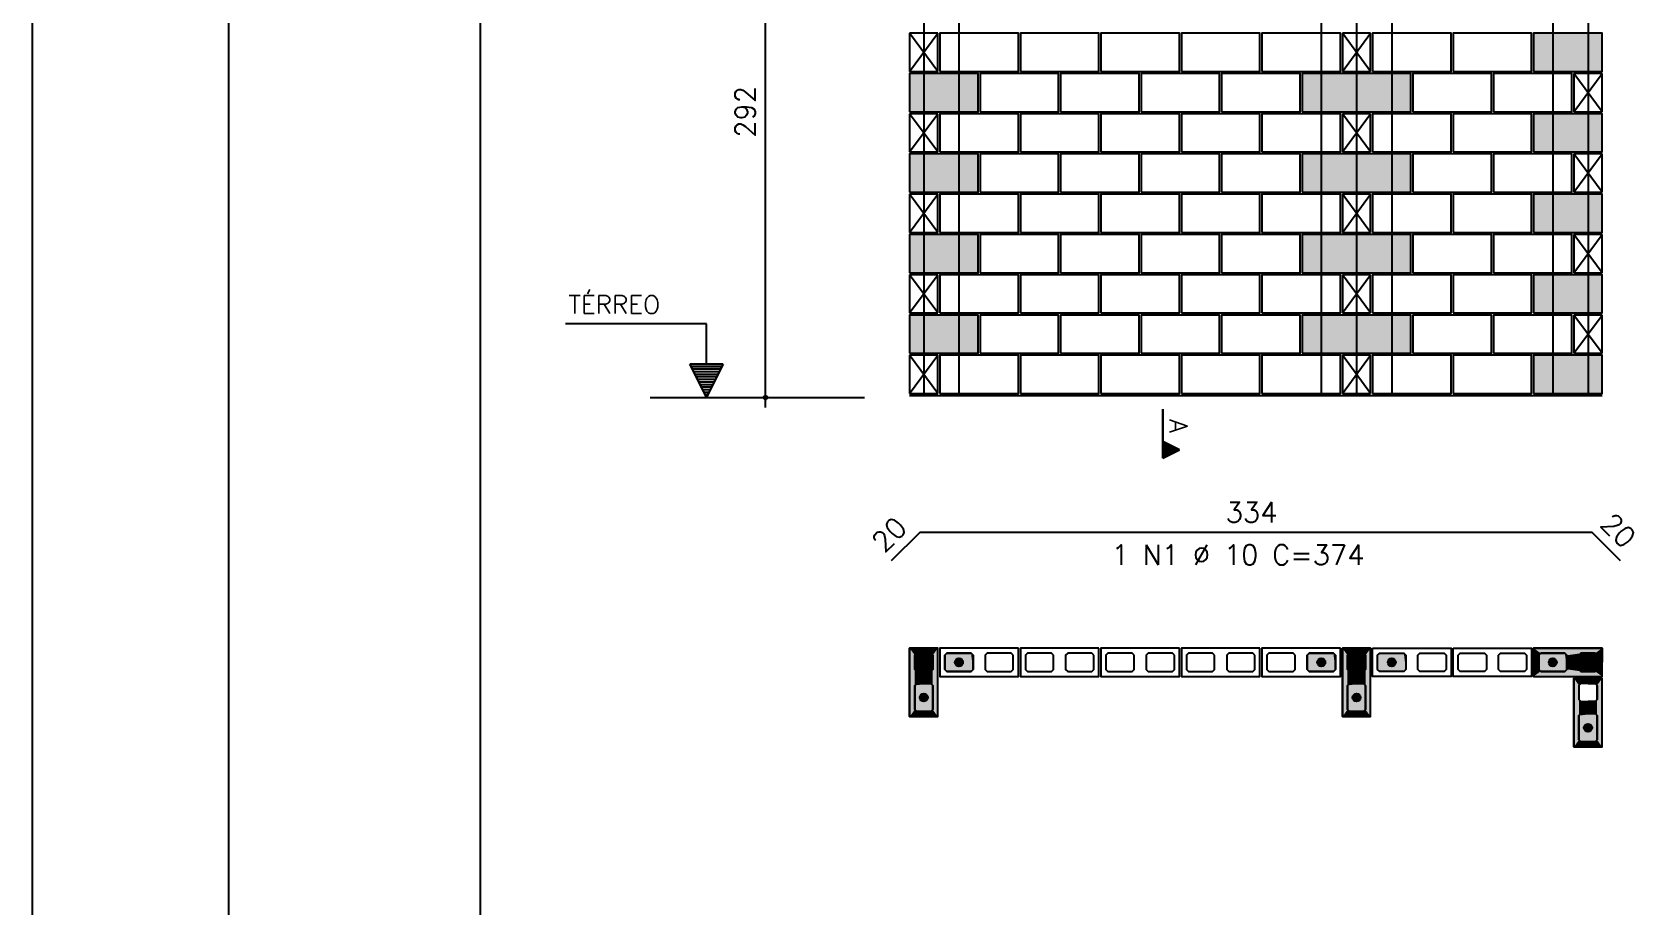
# Model space of a CAD drawing. Extents: x -2 to 121, y -2 to 61.
# Drawn here: x -1.95 to 14.06, y 43.9 to 52.59 of the extents above; entities that cross this region are included whole.
import ezdxf

# ---------------------------------------------------------------- set-up
doc = ezdxf.new("R2010")
doc.units = 0
doc.header["$MEASUREMENT"] = 0
doc.linetypes.add('HIDDEN', pattern=[0.375, 0.25, -0.125])
doc.layers.get('Defpoints').update_dxf_attribs({"linetype": 'CONTINUOUS'})
for name, color, linetype in [('ARQ_FOLHA', 7, 'CONTINUOUS'), ('PENA_01', 1, 'CONTINUOUS'), ('PENA_02', 2, 'CONTINUOUS'), ('PENA_03', 3, 'CONTINUOUS'), ('PENA_05', 5, 'CONTINUOUS'), ('PENA_11', 252, 'CONTINUOUS'), ('PENA_19', 240, 'CONTINUOUS'), ('PENA_21', 100, 'CONTINUOUS')]:
    doc.layers.add(name, color=color, linetype=linetype)
doc.styles.get("Standard").update_dxf_attribs({"font": 'ROMANS.SHX'})

msp = doc.modelspace()

# ---------------------------------------------------------------- linework, layer by layer
at = {"layer": 'ARQ_FOLHA', "color": 1}
for points in [[(0, 0.000001), (118.9, 0.000001), (118.9, 59.400001), (0, 59.400001)], [(2.5, 1.000001), (117.9, 1.000001), (117.9, 58.400001), (2.5, 58.400001)]]:
    msp.add_lwpolyline(points, close=True, dxfattribs=at)
at = {"layer": 'Defpoints', "color": 8, "linetype": 'HIDDEN', "ltscale": 100}
msp.add_lwpolyline([(-1.95, 60.950001), (-1.95, -1.549999), (120.85, -1.549999), (120.85, 60.950001)], close=True, dxfattribs=at)
at = {"layer": 'PENA_01', "linetype": 'Continuous'}
msp.add_line((4.189514, 48.955287), (6.320377, 48.955287), dxfattribs=at)
for points in [[(6.817869, 46.39418), (6.817869, 46.25418), (6.837869, 46.23418), (6.977869, 46.23418), (6.997869, 46.25418), (6.997869, 46.39418), (6.977869, 46.41418), (6.837869, 46.41418), (6.817869, 46.39418)], [(7.397869, 46.39418), (7.377869, 46.41418), (7.137869, 46.41418), (7.117869, 46.39418), (7.117869, 46.25418), (7.137869, 46.23418), (7.377869, 46.23418), (7.397869, 46.25418), (7.397869, 46.39418)], [(7.797869, 46.39418), (7.777869, 46.41418), (7.537869, 46.41418), (7.517869, 46.39418), (7.517869, 46.25418), (7.537869, 46.23418), (7.777869, 46.23418), (7.797869, 46.25418), (7.797869, 46.39418)], [(8.197869, 46.39418), (8.177869, 46.41418), (7.937869, 46.41418), (7.917869, 46.39418), (7.917869, 46.25418), (7.937869, 46.23418), (8.177869, 46.23418), (8.197869, 46.25418), (8.197869, 46.39418)], [(8.597869, 46.39418), (8.577869, 46.41418), (8.337869, 46.41418), (8.317869, 46.39418), (8.317869, 46.25418), (8.337869, 46.23418), (8.577869, 46.23418), (8.597869, 46.25418), (8.597869, 46.39418)], [(8.997869, 46.39418), (8.977869, 46.41418), (8.737869, 46.41418), (8.717869, 46.39418), (8.717869, 46.25418), (8.737869, 46.23418), (8.977869, 46.23418), (8.997869, 46.25418), (8.997869, 46.39418)], [(9.397869, 46.39418), (9.377869, 46.41418), (9.137869, 46.41418), (9.117869, 46.39418), (9.117869, 46.25418), (9.137869, 46.23418), (9.377869, 46.23418), (9.397869, 46.25418), (9.397869, 46.39418)], [(9.797869, 46.39418), (9.777869, 46.41418), (9.537869, 46.41418), (9.517869, 46.39418), (9.517869, 46.25418), (9.537869, 46.23418), (9.777869, 46.23418), (9.797869, 46.25418), (9.797869, 46.39418)], [(10.197869, 46.39418), (10.177869, 46.41418), (9.937869, 46.41418), (9.917869, 46.39418), (9.917869, 46.25418), (9.937869, 46.23418), (10.177869, 46.23418), (10.197869, 46.25418), (10.197869, 46.39418)], [(10.597869, 46.39418), (10.577869, 46.41418), (10.337869, 46.41418), (10.317869, 46.39418), (10.317869, 46.25418), (10.337869, 46.23418), (10.577869, 46.23418), (10.597869, 46.25418), (10.597869, 46.39418)], [(10.997869, 46.39418), (10.977869, 46.41418), (10.737869, 46.41418), (10.717869, 46.39418), (10.717869, 46.25418), (10.737869, 46.23418), (10.977869, 46.23418), (10.997869, 46.25418), (10.997869, 46.39418)], [(11.117869, 46.39418), (11.117869, 46.25418), (11.137869, 46.23418), (11.277869, 46.23418), (11.297869, 46.25418), (11.297869, 46.39418), (11.277869, 46.41418), (11.137869, 46.41418), (11.117869, 46.39418)], [(11.417869, 46.39418), (11.437869, 46.41418), (11.677869, 46.41418), (11.697869, 46.39418), (11.697869, 46.25418), (11.677869, 46.23418), (11.437869, 46.23418), (11.417869, 46.25418), (11.417869, 46.39418)], [(11.817869, 46.39418), (11.837869, 46.41418), (12.077869, 46.41418), (12.097869, 46.39418), (12.097869, 46.25418), (12.077869, 46.23418), (11.837869, 46.23418), (11.817869, 46.25418), (11.817869, 46.39418)], [(12.217869, 46.39418), (12.237869, 46.41418), (12.477869, 46.41418), (12.497869, 46.39418), (12.497869, 46.25418), (12.477869, 46.23418), (12.237869, 46.23418), (12.217869, 46.25418), (12.217869, 46.39418)], [(12.617869, 46.39418), (12.637869, 46.41418), (12.877869, 46.41418), (12.897869, 46.39418), (12.897869, 46.25418), (12.877869, 46.23418), (12.637869, 46.23418), (12.617869, 46.25418), (12.617869, 46.39418)], [(13.277869, 46.41418), (13.037869, 46.41418), (13.017869, 46.39418), (13.017869, 46.25418), (13.037869, 46.23418), (13.277869, 46.23418), (13.297869, 46.25418), (13.297869, 46.39418), (13.277869, 46.41418)], [(13.577869, 46.41418), (13.437869, 46.41418), (13.417869, 46.39418), (13.417869, 46.25418), (13.437869, 46.23418), (13.577869, 46.23418), (13.597869, 46.25418), (13.597869, 46.39418), (13.577869, 46.41418)], [(6.817869, 46.09418), (6.817869, 45.85418), (6.837869, 45.83418), (6.977869, 45.83418), (6.997869, 45.85418), (6.997869, 46.09418), (6.977869, 46.11418), (6.837869, 46.11418), (6.817869, 46.09418)], [(11.117869, 46.09418), (11.117869, 45.85418), (11.137869, 45.83418), (11.277869, 45.83418), (11.297869, 45.85418), (11.297869, 46.09418), (11.277869, 46.11418), (11.137869, 46.11418), (11.117869, 46.09418)], [(13.417869, 46.09418), (13.417869, 45.95418), (13.437869, 45.93418), (13.577869, 45.93418), (13.597869, 45.95418), (13.597869, 46.09418), (13.577869, 46.11418), (13.437869, 46.11418), (13.417869, 46.09418)], [(13.417869, 45.79418), (13.417869, 45.55418), (13.437869, 45.53418), (13.577869, 45.53418), (13.597869, 45.55418), (13.597869, 45.79418), (13.577869, 45.81418), (13.437869, 45.81418), (13.417869, 45.79418)]]:
    msp.add_lwpolyline(points, dxfattribs=at)
at = {"layer": 'PENA_02', "linetype": 'Continuous'}
for p, q in [((7.047869, 52.575287), (6.767869, 52.575287)), ((6.767869, 52.575287), (6.767869, 52.195287)), ((7.047869, 52.195287), (7.047869, 52.575287)), ((11.347869, 52.575287), (11.067869, 52.575287)), ((11.067869, 52.575287), (11.067869, 52.195287)), ((11.347869, 52.195287), (11.347869, 52.575287)), ((6.767869, 52.195287), (7.047869, 52.195287)), ((11.067869, 52.195287), (11.347869, 52.195287)), ((13.647869, 52.175287), (13.367869, 52.175287)), ((13.367869, 52.175287), (13.367869, 51.795287)), ((13.647869, 51.795287), (13.647869, 52.175287)), ((7.047869, 51.775287), (6.767869, 51.775287)), ((6.767869, 51.775287), (6.767869, 51.395287)), ((7.047869, 51.395287), (7.047869, 51.775287)), ((11.347869, 51.775287), (11.067869, 51.775287)), ((11.067869, 51.775287), (11.067869, 51.395287)), ((11.347869, 51.395287), (11.347869, 51.775287)), ((13.367869, 51.795287), (13.647869, 51.795287)), ((6.767869, 51.395287), (7.047869, 51.395287)), ((11.067869, 51.395287), (11.347869, 51.395287)), ((13.647869, 51.375287), (13.367869, 51.375287)), ((13.367869, 51.375287), (13.367869, 50.995287)), ((13.647869, 50.995287), (13.647869, 51.375287)), ((7.047869, 50.975287), (6.767869, 50.975287)), ((6.767869, 50.975287), (6.767869, 50.595287)), ((7.047869, 50.595287), (7.047869, 50.975287)), ((11.347869, 50.975287), (11.067869, 50.975287)), ((11.067869, 50.975287), (11.067869, 50.595287)), ((11.347869, 50.595287), (11.347869, 50.975287)), ((13.367869, 50.995287), (13.647869, 50.995287)), ((6.767869, 50.595287), (7.047869, 50.595287)), ((11.067869, 50.595287), (11.347869, 50.595287)), ((13.647869, 50.575287), (13.367869, 50.575287)), ((13.367869, 50.575287), (13.367869, 50.195287)), ((13.647869, 50.195287), (13.647869, 50.575287)), ((7.047869, 50.175287), (6.767869, 50.175287)), ((6.767869, 50.175287), (6.767869, 49.795287)), ((7.047869, 49.795287), (7.047869, 50.175287)), ((11.347869, 50.175287), (11.067869, 50.175287)), ((11.067869, 50.175287), (11.067869, 49.795287)), ((11.347869, 49.795287), (11.347869, 50.175287)), ((13.367869, 50.195287), (13.647869, 50.195287)), ((6.767869, 49.795287), (7.047869, 49.795287)), ((11.067869, 49.795287), (11.347869, 49.795287)), ((13.647869, 49.775287), (13.367869, 49.775287)), ((13.367869, 49.775287), (13.367869, 49.395287)), ((13.647869, 49.395287), (13.647869, 49.775287)), ((7.047869, 49.375287), (6.767869, 49.375287)), ((6.767869, 49.375287), (6.767869, 48.995287)), ((7.047869, 48.995287), (7.047869, 49.375287)), ((11.347869, 49.375287), (11.067869, 49.375287)), ((11.067869, 49.375287), (11.067869, 48.995287)), ((11.347869, 48.995287), (11.347869, 49.375287)), ((13.367869, 49.395287), (13.647869, 49.395287)), ((6.767869, 48.995287), (7.047869, 48.995287)), ((6.767869, 48.975287), (13.647869, 48.975287)), ((11.067869, 48.995287), (11.347869, 48.995287))]:
    msp.add_line(p, q, dxfattribs=at)
for points in [[(7.067869, 52.195287), (7.847869, 52.195287), (7.847869, 52.575287), (7.067869, 52.575287), (7.067869, 52.195287)], [(7.867869, 52.195287), (8.647869, 52.195287), (8.647869, 52.575287), (7.867869, 52.575287), (7.867869, 52.195287)], [(8.667869, 52.195287), (9.447869, 52.195287), (9.447869, 52.575287), (8.667869, 52.575287), (8.667869, 52.195287)], [(9.467869, 52.195287), (10.247869, 52.195287), (10.247869, 52.575287), (9.467869, 52.575287), (9.467869, 52.195287)], [(10.267869, 52.195287), (11.047869, 52.195287), (11.047869, 52.575287), (10.267869, 52.575287), (10.267869, 52.195287)], [(11.367869, 52.195287), (12.147869, 52.195287), (12.147869, 52.575287), (11.367869, 52.575287), (11.367869, 52.195287)], [(12.167869, 52.195287), (12.947869, 52.195287), (12.947869, 52.575287), (12.167869, 52.575287), (12.167869, 52.195287)], [(12.967869, 52.195287), (13.647869, 52.195287), (13.647869, 52.575287), (12.967869, 52.575287), (12.967869, 52.195287)], [(6.767869, 51.795287), (7.447869, 51.795287), (7.447869, 52.175287), (6.767869, 52.175287), (6.767869, 51.795287)], [(7.467869, 51.795287), (8.247869, 51.795287), (8.247869, 52.175287), (7.467869, 52.175287), (7.467869, 51.795287)], [(8.267869, 51.795287), (9.047869, 51.795287), (9.047869, 52.175287), (8.267869, 52.175287), (8.267869, 51.795287)], [(9.067869, 51.795287), (9.847869, 51.795287), (9.847869, 52.175287), (9.067869, 52.175287), (9.067869, 51.795287)], [(9.867869, 51.795287), (10.647869, 51.795287), (10.647869, 52.175287), (9.867869, 52.175287), (9.867869, 51.795287)], [(10.667869, 51.795287), (11.747869, 51.795287), (11.747869, 52.175287), (10.667869, 52.175287), (10.667869, 51.795287)], [(11.767869, 51.795287), (12.547869, 51.795287), (12.547869, 52.175287), (11.767869, 52.175287), (11.767869, 51.795287)], [(12.567869, 51.795287), (13.347869, 51.795287), (13.347869, 52.175287), (12.567869, 52.175287), (12.567869, 51.795287)], [(7.067869, 51.395287), (7.847869, 51.395287), (7.847869, 51.775287), (7.067869, 51.775287), (7.067869, 51.395287)], [(7.867869, 51.395287), (8.647869, 51.395287), (8.647869, 51.775287), (7.867869, 51.775287), (7.867869, 51.395287)], [(8.667869, 51.395287), (9.447869, 51.395287), (9.447869, 51.775287), (8.667869, 51.775287), (8.667869, 51.395287)], [(9.467869, 51.395287), (10.247869, 51.395287), (10.247869, 51.775287), (9.467869, 51.775287), (9.467869, 51.395287)], [(10.267869, 51.395287), (11.047869, 51.395287), (11.047869, 51.775287), (10.267869, 51.775287), (10.267869, 51.395287)], [(11.367869, 51.395287), (12.147869, 51.395287), (12.147869, 51.775287), (11.367869, 51.775287), (11.367869, 51.395287)], [(12.167869, 51.395287), (12.947869, 51.395287), (12.947869, 51.775287), (12.167869, 51.775287), (12.167869, 51.395287)], [(12.967869, 51.395287), (13.647869, 51.395287), (13.647869, 51.775287), (12.967869, 51.775287), (12.967869, 51.395287)], [(6.767869, 50.995287), (7.447869, 50.995287), (7.447869, 51.375287), (6.767869, 51.375287), (6.767869, 50.995287)], [(7.467869, 50.995287), (8.247869, 50.995287), (8.247869, 51.375287), (7.467869, 51.375287), (7.467869, 50.995287)], [(8.267869, 50.995287), (9.047869, 50.995287), (9.047869, 51.375287), (8.267869, 51.375287), (8.267869, 50.995287)], [(9.067869, 50.995287), (9.847869, 50.995287), (9.847869, 51.375287), (9.067869, 51.375287), (9.067869, 50.995287)], [(9.867869, 50.995287), (10.647869, 50.995287), (10.647869, 51.375287), (9.867869, 51.375287), (9.867869, 50.995287)], [(10.667869, 50.995287), (11.747869, 50.995287), (11.747869, 51.375287), (10.667869, 51.375287), (10.667869, 50.995287)], [(11.767869, 50.995287), (12.547869, 50.995287), (12.547869, 51.375287), (11.767869, 51.375287), (11.767869, 50.995287)], [(12.567869, 50.995287), (13.347869, 50.995287), (13.347869, 51.375287), (12.567869, 51.375287), (12.567869, 50.995287)], [(7.067869, 50.595287), (7.847869, 50.595287), (7.847869, 50.975287), (7.067869, 50.975287), (7.067869, 50.595287)], [(7.867869, 50.595287), (8.647869, 50.595287), (8.647869, 50.975287), (7.867869, 50.975287), (7.867869, 50.595287)], [(8.667869, 50.595287), (9.447869, 50.595287), (9.447869, 50.975287), (8.667869, 50.975287), (8.667869, 50.595287)], [(9.467869, 50.595287), (10.247869, 50.595287), (10.247869, 50.975287), (9.467869, 50.975287), (9.467869, 50.595287)], [(10.267869, 50.595287), (11.047869, 50.595287), (11.047869, 50.975287), (10.267869, 50.975287), (10.267869, 50.595287)], [(11.367869, 50.595287), (12.147869, 50.595287), (12.147869, 50.975287), (11.367869, 50.975287), (11.367869, 50.595287)], [(12.167869, 50.595287), (12.947869, 50.595287), (12.947869, 50.975287), (12.167869, 50.975287), (12.167869, 50.595287)], [(12.967869, 50.595287), (13.647869, 50.595287), (13.647869, 50.975287), (12.967869, 50.975287), (12.967869, 50.595287)], [(6.767869, 50.195287), (7.447869, 50.195287), (7.447869, 50.575287), (6.767869, 50.575287), (6.767869, 50.195287)], [(7.467869, 50.195287), (8.247869, 50.195287), (8.247869, 50.575287), (7.467869, 50.575287), (7.467869, 50.195287)], [(8.267869, 50.195287), (9.047869, 50.195287), (9.047869, 50.575287), (8.267869, 50.575287), (8.267869, 50.195287)], [(9.067869, 50.195287), (9.847869, 50.195287), (9.847869, 50.575287), (9.067869, 50.575287), (9.067869, 50.195287)], [(9.867869, 50.195287), (10.647869, 50.195287), (10.647869, 50.575287), (9.867869, 50.575287), (9.867869, 50.195287)], [(10.667869, 50.195287), (11.747869, 50.195287), (11.747869, 50.575287), (10.667869, 50.575287), (10.667869, 50.195287)], [(11.767869, 50.195287), (12.547869, 50.195287), (12.547869, 50.575287), (11.767869, 50.575287), (11.767869, 50.195287)], [(12.567869, 50.195287), (13.347869, 50.195287), (13.347869, 50.575287), (12.567869, 50.575287), (12.567869, 50.195287)], [(7.067869, 49.795287), (7.847869, 49.795287), (7.847869, 50.175287), (7.067869, 50.175287), (7.067869, 49.795287)], [(7.867869, 49.795287), (8.647869, 49.795287), (8.647869, 50.175287), (7.867869, 50.175287), (7.867869, 49.795287)], [(8.667869, 49.795287), (9.447869, 49.795287), (9.447869, 50.175287), (8.667869, 50.175287), (8.667869, 49.795287)], [(9.467869, 49.795287), (10.247869, 49.795287), (10.247869, 50.175287), (9.467869, 50.175287), (9.467869, 49.795287)], [(10.267869, 49.795287), (11.047869, 49.795287), (11.047869, 50.175287), (10.267869, 50.175287), (10.267869, 49.795287)], [(11.367869, 49.795287), (12.147869, 49.795287), (12.147869, 50.175287), (11.367869, 50.175287), (11.367869, 49.795287)], [(12.167869, 49.795287), (12.947869, 49.795287), (12.947869, 50.175287), (12.167869, 50.175287), (12.167869, 49.795287)], [(12.967869, 49.795287), (13.647869, 49.795287), (13.647869, 50.175287), (12.967869, 50.175287), (12.967869, 49.795287)], [(6.767869, 49.395287), (7.447869, 49.395287), (7.447869, 49.775287), (6.767869, 49.775287), (6.767869, 49.395287)], [(7.467869, 49.395287), (8.247869, 49.395287), (8.247869, 49.775287), (7.467869, 49.775287), (7.467869, 49.395287)], [(8.267869, 49.395287), (9.047869, 49.395287), (9.047869, 49.775287), (8.267869, 49.775287), (8.267869, 49.395287)], [(9.067869, 49.395287), (9.847869, 49.395287), (9.847869, 49.775287), (9.067869, 49.775287), (9.067869, 49.395287)], [(9.867869, 49.395287), (10.647869, 49.395287), (10.647869, 49.775287), (9.867869, 49.775287), (9.867869, 49.395287)], [(10.667869, 49.395287), (11.747869, 49.395287), (11.747869, 49.775287), (10.667869, 49.775287), (10.667869, 49.395287)], [(11.767869, 49.395287), (12.547869, 49.395287), (12.547869, 49.775287), (11.767869, 49.775287), (11.767869, 49.395287)], [(12.567869, 49.395287), (13.347869, 49.395287), (13.347869, 49.775287), (12.567869, 49.775287), (12.567869, 49.395287)], [(7.067869, 48.995287), (7.847869, 48.995287), (7.847869, 49.375287), (7.067869, 49.375287), (7.067869, 48.995287)], [(7.867869, 48.995287), (8.647869, 48.995287), (8.647869, 49.375287), (7.867869, 49.375287), (7.867869, 48.995287)], [(8.667869, 48.995287), (9.447869, 48.995287), (9.447869, 49.375287), (8.667869, 49.375287), (8.667869, 48.995287)], [(9.467869, 48.995287), (10.247869, 48.995287), (10.247869, 49.375287), (9.467869, 49.375287), (9.467869, 48.995287)], [(10.267869, 48.995287), (11.047869, 48.995287), (11.047869, 49.375287), (10.267869, 49.375287), (10.267869, 48.995287)], [(11.367869, 48.995287), (12.147869, 48.995287), (12.147869, 49.375287), (11.367869, 49.375287), (11.367869, 48.995287)], [(12.167869, 48.995287), (12.947869, 48.995287), (12.947869, 49.375287), (12.167869, 49.375287), (12.167869, 48.995287)], [(12.967869, 48.995287), (13.647869, 48.995287), (13.647869, 49.375287), (12.967869, 49.375287), (12.967869, 48.995287)], [(6.767869, 46.46418), (6.767869, 45.78418), (7.047869, 45.78418), (7.047869, 46.46418), (6.767869, 46.46418)], [(7.847869, 46.46418), (7.067869, 46.46418), (7.067869, 46.18418), (7.847869, 46.18418), (7.847869, 46.46418)], [(8.647869, 46.46418), (7.867869, 46.46418), (7.867869, 46.18418), (8.647869, 46.18418), (8.647869, 46.46418)], [(9.447869, 46.46418), (8.667869, 46.46418), (8.667869, 46.18418), (9.447869, 46.18418), (9.447869, 46.46418)], [(10.247869, 46.46418), (9.467869, 46.46418), (9.467869, 46.18418), (10.247869, 46.18418), (10.247869, 46.46418)], [(11.047869, 46.46418), (10.267869, 46.46418), (10.267869, 46.18418), (11.047869, 46.18418), (11.047869, 46.46418)], [(11.067869, 46.46418), (11.067869, 45.78418), (11.347869, 45.78418), (11.347869, 46.46418), (11.067869, 46.46418)], [(11.367869, 46.46418), (12.147869, 46.46418), (12.147869, 46.18418), (11.367869, 46.18418), (11.367869, 46.46418)], [(12.167869, 46.46418), (12.947869, 46.46418), (12.947869, 46.18418), (12.167869, 46.18418), (12.167869, 46.46418)], [(13.647869, 46.46418), (12.967869, 46.46418), (12.967869, 46.18418), (13.647869, 46.18418), (13.647869, 46.46418)], [(13.367869, 46.16418), (13.367869, 45.48418), (13.647869, 45.48418), (13.647869, 46.16418), (13.367869, 46.16418)]]:
    msp.add_lwpolyline(points, dxfattribs=at)
for radius in [0.02, 0.01]:
    msp.add_circle((5.335659, 48.955287), radius, dxfattribs=at)
at = {"layer": 'PENA_03', "linetype": 'Continuous'}
for p, q in [((5.335659, 48.854754), (5.335659, 54.895287)), ((6.767869, 52.195287), (7.047869, 52.575287)), ((7.047869, 52.195287), (6.767869, 52.575287)), ((11.067869, 52.195287), (11.347869, 52.575287)), ((11.347869, 52.195287), (11.067869, 52.575287)), ((13.367869, 51.795287), (13.647869, 52.175287)), ((13.647869, 51.795287), (13.367869, 52.175287)), ((6.767869, 51.395287), (7.047869, 51.775287)), ((7.047869, 51.395287), (6.767869, 51.775287)), ((11.067869, 51.395287), (11.347869, 51.775287)), ((11.347869, 51.395287), (11.067869, 51.775287)), ((13.367869, 50.995287), (13.647869, 51.375287)), ((13.647869, 50.995287), (13.367869, 51.375287)), ((6.767869, 50.595287), (7.047869, 50.975287)), ((7.047869, 50.595287), (6.767869, 50.975287)), ((11.067869, 50.595287), (11.347869, 50.975287)), ((11.347869, 50.595287), (11.067869, 50.975287)), ((13.367869, 50.195287), (13.647869, 50.575287)), ((13.647869, 50.195287), (13.367869, 50.575287)), ((6.767869, 49.795287), (7.047869, 50.175287)), ((7.047869, 49.795287), (6.767869, 50.175287)), ((11.067869, 49.795287), (11.347869, 50.175287)), ((11.347869, 49.795287), (11.067869, 50.175287)), ((4.748512, 49.687152), (3.348512, 49.687152)), ((4.748512, 49.287152), (4.748512, 49.687152)), ((4.749912, 49.287152), (4.749912, 49.688552)), ((13.367869, 49.395287), (13.647869, 49.775287)), ((13.647869, 49.395287), (13.367869, 49.775287)), ((6.767869, 48.995287), (7.047869, 49.375287)), ((7.047869, 48.995287), (6.767869, 49.375287)), ((11.067869, 48.995287), (11.347869, 49.375287)), ((11.347869, 48.995287), (11.067869, 49.375287)), ((4.749212, 48.955287), (4.583279, 49.287152)), ((4.583279, 49.287152), (4.748512, 49.287152)), ((4.749212, 48.958409), (4.585535, 49.285761)), ((4.912888, 49.285761), (4.585535, 49.285761)), ((4.902381, 49.261624), (4.596043, 49.261624)), ((4.889617, 49.236096), (4.608807, 49.236096)), ((4.876853, 49.210568), (4.621571, 49.210568)), ((4.864088, 49.18504), (4.634335, 49.18504)), ((4.851324, 49.159512), (4.647099, 49.159512)), ((4.915145, 49.287152), (4.749212, 48.955287)), ((4.912888, 49.285762), (4.749212, 48.958408)), ((4.749912, 49.287152), (4.915145, 49.287152)), ((4.83856, 49.133984), (4.659863, 49.133984)), ((4.825796, 49.108456), (4.672627, 49.108456)), ((4.813032, 49.082928), (4.685391, 49.082928)), ((4.800268, 49.0574), (4.698155, 49.0574)), ((4.787504, 49.031872), (4.710919, 49.031872)), ((4.77474, 49.006343), (4.723683, 49.006343)), ((4.761976, 48.980815), (4.736448, 48.980815)), ((9.282104, 48.838222), (9.282104, 48.35184)), ((9.2828, 48.517425), (9.2828, 48.838222)), ((9.448037, 48.434806), (9.282799, 48.517425)), ((9.2828, 48.352968), (9.2828, 48.516645)), ((9.446476, 48.434806), (9.2828, 48.516645)), ((9.282104, 48.35184), (9.448037, 48.434806)), ((9.282799, 48.352968), (9.446476, 48.434806)), ((9.294868, 48.358222), (9.294868, 48.511391)), ((9.307632, 48.364604), (9.307632, 48.505009)), ((9.320396, 48.370986), (9.320396, 48.498627)), ((9.33316, 48.377368), (9.33316, 48.492245)), ((9.345924, 48.38375), (9.345924, 48.485863)), ((9.358688, 48.390132), (9.358688, 48.479481)), ((9.371452, 48.396514), (9.371452, 48.473099)), ((9.384216, 48.402896), (9.384216, 48.466717)), ((9.39698, 48.409278), (9.39698, 48.460335)), ((9.409744, 48.41566), (9.409744, 48.453953)), ((9.422509, 48.422042), (9.422509, 48.447571)), ((9.435273, 48.428424), (9.435273, 48.441188))]:
    msp.add_line(p, q, dxfattribs=at)
for points in [[(6.977869, 46.41418), (6.997869, 46.39418), (6.997869, 46.25418), (6.977869, 46.23418), (6.837869, 46.23418), (6.817869, 46.25418), (6.817869, 46.39418), (6.837869, 46.41418), (6.977869, 46.41418)], [(7.397869, 46.25418), (7.377869, 46.23418), (7.137869, 46.23418), (7.117869, 46.25418), (7.117869, 46.39418), (7.137869, 46.41418), (7.377869, 46.41418), (7.397869, 46.39418), (7.397869, 46.25418)], [(10.997869, 46.25418), (10.977869, 46.23418), (10.737869, 46.23418), (10.717869, 46.25418), (10.717869, 46.39418), (10.737869, 46.41418), (10.977869, 46.41418), (10.997869, 46.39418), (10.997869, 46.25418)], [(11.277869, 46.41418), (11.297869, 46.39418), (11.297869, 46.25418), (11.277869, 46.23418), (11.137869, 46.23418), (11.117869, 46.25418), (11.117869, 46.39418), (11.137869, 46.41418), (11.277869, 46.41418)], [(11.697869, 46.25418), (11.677869, 46.23418), (11.437869, 46.23418), (11.417869, 46.25418), (11.417869, 46.39418), (11.437869, 46.41418), (11.677869, 46.41418), (11.697869, 46.39418), (11.697869, 46.25418)], [(13.297869, 46.25418), (13.277869, 46.23418), (13.037869, 46.23418), (13.017869, 46.25418), (13.017869, 46.39418), (13.037869, 46.41418), (13.277869, 46.41418), (13.297869, 46.39418), (13.297869, 46.25418)], [(13.577869, 46.41418), (13.597869, 46.39418), (13.597869, 46.25418), (13.577869, 46.23418), (13.437869, 46.23418), (13.417869, 46.25418), (13.417869, 46.39418), (13.437869, 46.41418), (13.577869, 46.41418)], [(6.977869, 46.11418), (6.997869, 46.09418), (6.997869, 45.85418), (6.977869, 45.83418), (6.837869, 45.83418), (6.817869, 45.85418), (6.817869, 46.09418), (6.837869, 46.11418), (6.977869, 46.11418)], [(11.277869, 46.11418), (11.297869, 46.09418), (11.297869, 45.85418), (11.277869, 45.83418), (11.137869, 45.83418), (11.117869, 45.85418), (11.117869, 46.09418), (11.137869, 46.11418), (11.277869, 46.11418)], [(13.577869, 45.81418), (13.597869, 45.79418), (13.597869, 45.55418), (13.577869, 45.53418), (13.437869, 45.53418), (13.417869, 45.55418), (13.417869, 45.79418), (13.437869, 45.81418), (13.577869, 45.81418)]]:
    msp.add_lwpolyline(points, dxfattribs=at)
for centre in [(6.907869, 46.32418), (7.257869, 46.32418), (10.857869, 46.32418), (11.207869, 46.32418), (11.557869, 46.32418), (13.157869, 46.32418), (13.507869, 46.32418), (6.907869, 45.97418), (11.207869, 45.97418), (13.507869, 45.67418)]:
    msp.add_circle(centre, 0.04, dxfattribs=at)
for points in [[(6.947869, 46.32418), (6.887869, 46.358821), (6.870282, 46.33786)], [(6.947869, 46.32418), (6.870282, 46.33786), (6.870282, 46.310499)], [(6.947869, 46.32418), (6.870282, 46.310499), (6.887869, 46.289539)], [(6.947869, 46.32418), (6.914815, 46.363572), (6.887869, 46.358821)], [(6.947869, 46.32418), (6.887869, 46.289539), (6.914815, 46.284787)], [(6.947869, 46.32418), (6.938511, 46.349891), (6.914815, 46.363572)], [(6.947869, 46.32418), (6.914815, 46.284787), (6.938511, 46.298468)], [(6.947869, 46.32418), (6.938511, 46.298468), (6.947869, 46.32418)], [(7.297869, 46.32418), (7.237869, 46.358821), (7.220282, 46.33786)], [(7.297869, 46.32418), (7.220282, 46.33786), (7.220282, 46.310499)], [(7.297869, 46.32418), (7.220282, 46.310499), (7.237869, 46.289539)], [(7.297869, 46.32418), (7.264815, 46.363572), (7.237869, 46.358821)], [(7.297869, 46.32418), (7.237869, 46.289539), (7.264815, 46.284787)], [(7.297869, 46.32418), (7.288511, 46.349891), (7.264815, 46.363572)], [(7.297869, 46.32418), (7.264815, 46.284787), (7.288511, 46.298468)], [(7.297869, 46.32418), (7.288511, 46.298468), (7.297869, 46.32418)], [(10.897869, 46.32418), (10.837869, 46.358821), (10.820282, 46.33786)], [(10.897869, 46.32418), (10.820282, 46.33786), (10.820282, 46.310499)], [(10.897869, 46.32418), (10.820282, 46.310499), (10.837869, 46.289539)], [(10.897869, 46.32418), (10.864815, 46.363572), (10.837869, 46.358821)], [(10.897869, 46.32418), (10.837869, 46.289539), (10.864815, 46.284787)], [(10.897869, 46.32418), (10.888511, 46.349891), (10.864815, 46.363572)], [(10.897869, 46.32418), (10.864815, 46.284787), (10.888511, 46.298468)], [(10.897869, 46.32418), (10.888511, 46.298468), (10.897869, 46.32418)], [(11.247869, 46.32418), (11.187869, 46.358821), (11.170282, 46.33786)], [(11.247869, 46.32418), (11.170282, 46.33786), (11.170282, 46.310499)], [(11.247869, 46.32418), (11.170282, 46.310499), (11.187869, 46.289539)], [(11.247869, 46.32418), (11.214815, 46.363572), (11.187869, 46.358821)], [(11.247869, 46.32418), (11.187869, 46.289539), (11.214815, 46.284787)], [(11.247869, 46.32418), (11.238511, 46.349891), (11.214815, 46.363572)], [(11.247869, 46.32418), (11.214815, 46.284787), (11.238511, 46.298468)], [(11.247869, 46.32418), (11.238511, 46.298468), (11.247869, 46.32418)], [(11.597869, 46.32418), (11.537869, 46.358821), (11.520282, 46.33786)], [(11.597869, 46.32418), (11.520282, 46.33786), (11.520282, 46.310499)], [(11.597869, 46.32418), (11.520282, 46.310499), (11.537869, 46.289539)], [(11.597869, 46.32418), (11.564815, 46.363572), (11.537869, 46.358821)], [(11.597869, 46.32418), (11.537869, 46.289539), (11.564815, 46.284787)], [(11.597869, 46.32418), (11.588511, 46.349891), (11.564815, 46.363572)], [(11.597869, 46.32418), (11.564815, 46.284787), (11.588511, 46.298468)], [(11.597869, 46.32418), (11.588511, 46.298468), (11.597869, 46.32418)], [(13.197869, 46.32418), (13.137869, 46.358821), (13.120282, 46.33786)], [(13.197869, 46.32418), (13.120282, 46.33786), (13.120282, 46.310499)], [(13.197869, 46.32418), (13.120282, 46.310499), (13.137869, 46.289539)], [(13.197869, 46.32418), (13.164815, 46.363572), (13.137869, 46.358821)], [(13.197869, 46.32418), (13.137869, 46.289539), (13.164815, 46.284787)], [(13.197869, 46.32418), (13.188511, 46.349891), (13.164815, 46.363572)], [(13.197869, 46.32418), (13.164815, 46.284787), (13.188511, 46.298468)], [(13.197869, 46.32418), (13.188511, 46.298468), (13.197869, 46.32418)], [(13.547869, 46.32418), (13.487869, 46.358821), (13.470282, 46.33786)], [(13.547869, 46.32418), (13.470282, 46.33786), (13.470282, 46.310499)], [(13.547869, 46.32418), (13.470282, 46.310499), (13.487869, 46.289539)], [(13.547869, 46.32418), (13.514815, 46.363572), (13.487869, 46.358821)], [(13.547869, 46.32418), (13.487869, 46.289539), (13.514815, 46.284787)], [(13.547869, 46.32418), (13.538511, 46.349891), (13.514815, 46.363572)], [(13.547869, 46.32418), (13.514815, 46.284787), (13.538511, 46.298468)], [(13.547869, 46.32418), (13.538511, 46.298468), (13.547869, 46.32418)], [(6.947869, 45.97418), (6.887869, 46.008821), (6.870282, 45.98786)], [(6.947869, 45.97418), (6.870282, 45.98786), (6.870282, 45.960499)], [(6.947869, 45.97418), (6.870282, 45.960499), (6.887869, 45.939539)], [(6.947869, 45.97418), (6.914815, 46.013572), (6.887869, 46.008821)], [(6.947869, 45.97418), (6.887869, 45.939539), (6.914815, 45.934787)], [(6.947869, 45.97418), (6.938511, 45.999891), (6.914815, 46.013572)], [(6.947869, 45.97418), (6.914815, 45.934787), (6.938511, 45.948468)], [(6.947869, 45.97418), (6.938511, 45.948468), (6.947869, 45.97418)], [(11.247869, 45.97418), (11.187869, 46.008821), (11.170282, 45.98786)], [(11.247869, 45.97418), (11.170282, 45.98786), (11.170282, 45.960499)], [(11.247869, 45.97418), (11.170282, 45.960499), (11.187869, 45.939539)], [(11.247869, 45.97418), (11.214815, 46.013572), (11.187869, 46.008821)], [(11.247869, 45.97418), (11.187869, 45.939539), (11.214815, 45.934787)], [(11.247869, 45.97418), (11.238511, 45.999891), (11.214815, 46.013572)], [(11.247869, 45.97418), (11.214815, 45.934787), (11.238511, 45.948468)], [(11.247869, 45.97418), (11.238511, 45.948468), (11.247869, 45.97418)], [(13.547869, 45.67418), (13.487869, 45.708821), (13.470282, 45.68786)], [(13.547869, 45.67418), (13.470282, 45.68786), (13.470282, 45.660499)], [(13.547869, 45.67418), (13.470282, 45.660499), (13.487869, 45.639539)], [(13.547869, 45.67418), (13.514815, 45.713572), (13.487869, 45.708821)], [(13.547869, 45.67418), (13.487869, 45.639539), (13.514815, 45.634787)], [(13.547869, 45.67418), (13.538511, 45.699891), (13.514815, 45.713572)], [(13.547869, 45.67418), (13.514815, 45.634787), (13.538511, 45.648468)], [(13.547869, 45.67418), (13.538511, 45.648468), (13.547869, 45.67418)]]:
    msp.add_solid(points, dxfattribs=at)
at = {"layer": 'PENA_05', "linetype": 'Continuous'}
for p, q in [((6.867869, 47.6147), (6.585027, 47.331857)), ((13.547869, 47.6147), (6.867869, 47.6147)), ((13.830712, 47.331857), (13.547869, 47.6147))]:
    msp.add_line(p, q, dxfattribs=at)
for points in [[(6.907869, 55.615287), (6.907869, 48.975287)], [(7.257869, 55.615287), (7.257869, 48.975287)], [(10.857869, 55.615287), (10.857869, 48.975287)], [(11.207869, 55.615287), (11.207869, 48.975287)], [(11.557869, 55.615287), (11.557869, 48.975287)], [(13.157869, 55.615287), (13.157869, 48.975287)], [(13.507869, 55.615287), (13.507869, 48.975287)]]:
    msp.add_lwpolyline(points, dxfattribs=at)
at = {"layer": 'PENA_11', "linetype": 'Continuous'}
for points in [[(6.977869, 46.41418), (6.837869, 46.23418), (6.817869, 46.25418)], [(6.977869, 46.41418), (6.817869, 46.25418), (6.817869, 46.39418)], [(6.977869, 46.41418), (6.817869, 46.39418), (6.837869, 46.41418)], [(6.977869, 46.41418), (6.977869, 46.23418), (6.837869, 46.23418)], [(6.977869, 46.41418), (6.837869, 46.41418), (6.977869, 46.41418)], [(6.977869, 46.41418), (6.997869, 46.39418), (6.997869, 46.25418)], [(6.977869, 46.41418), (6.997869, 46.25418), (6.977869, 46.23418)], [(7.397869, 46.25418), (7.117869, 46.39418), (7.137869, 46.41418)], [(7.397869, 46.25418), (7.117869, 46.25418), (7.117869, 46.39418)], [(7.397869, 46.25418), (7.137869, 46.41418), (7.377869, 46.41418)], [(7.397869, 46.25418), (7.377869, 46.41418), (7.397869, 46.39418)], [(7.397869, 46.25418), (7.397869, 46.39418), (7.397869, 46.25418)], [(10.997869, 46.25418), (10.717869, 46.39418), (10.737869, 46.41418)], [(10.997869, 46.25418), (10.717869, 46.25418), (10.717869, 46.39418)], [(10.997869, 46.25418), (10.737869, 46.41418), (10.977869, 46.41418)], [(10.997869, 46.25418), (10.977869, 46.41418), (10.997869, 46.39418)], [(10.997869, 46.25418), (10.997869, 46.39418), (10.997869, 46.25418)], [(11.277869, 46.41418), (11.137869, 46.23418), (11.117869, 46.25418)], [(11.277869, 46.41418), (11.117869, 46.25418), (11.117869, 46.39418)], [(11.277869, 46.41418), (11.117869, 46.39418), (11.137869, 46.41418)], [(11.277869, 46.41418), (11.277869, 46.23418), (11.137869, 46.23418)], [(11.277869, 46.41418), (11.137869, 46.41418), (11.277869, 46.41418)], [(11.277869, 46.41418), (11.297869, 46.39418), (11.297869, 46.25418)], [(11.277869, 46.41418), (11.297869, 46.25418), (11.277869, 46.23418)], [(11.697869, 46.25418), (11.417869, 46.39418), (11.437869, 46.41418)], [(11.697869, 46.25418), (11.417869, 46.25418), (11.417869, 46.39418)], [(11.697869, 46.25418), (11.437869, 46.41418), (11.677869, 46.41418)], [(11.697869, 46.25418), (11.677869, 46.41418), (11.697869, 46.39418)], [(11.697869, 46.25418), (11.697869, 46.39418), (11.697869, 46.25418)], [(13.297869, 46.25418), (13.017869, 46.39418), (13.037869, 46.41418)], [(13.297869, 46.25418), (13.017869, 46.25418), (13.017869, 46.39418)], [(13.297869, 46.25418), (13.037869, 46.41418), (13.277869, 46.41418)], [(13.297869, 46.25418), (13.277869, 46.41418), (13.297869, 46.39418)], [(13.297869, 46.25418), (13.297869, 46.39418), (13.297869, 46.25418)], [(13.577869, 46.41418), (13.437869, 46.23418), (13.417869, 46.25418)], [(13.577869, 46.41418), (13.417869, 46.25418), (13.417869, 46.39418)], [(13.577869, 46.41418), (13.417869, 46.39418), (13.437869, 46.41418)], [(13.577869, 46.41418), (13.577869, 46.23418), (13.437869, 46.23418)], [(13.577869, 46.41418), (13.437869, 46.41418), (13.577869, 46.41418)], [(13.577869, 46.41418), (13.597869, 46.39418), (13.597869, 46.25418)], [(13.577869, 46.41418), (13.597869, 46.25418), (13.577869, 46.23418)], [(6.977869, 46.11418), (6.837869, 45.83418), (6.817869, 45.85418)], [(6.977869, 46.11418), (6.817869, 45.85418), (6.817869, 46.09418)], [(6.977869, 46.11418), (6.817869, 46.09418), (6.837869, 46.11418)], [(6.977869, 46.11418), (6.977869, 45.83418), (6.837869, 45.83418)], [(6.977869, 46.11418), (6.837869, 46.11418), (6.977869, 46.11418)], [(6.977869, 46.11418), (6.997869, 46.09418), (6.997869, 45.85418)], [(6.977869, 46.11418), (6.997869, 45.85418), (6.977869, 45.83418)], [(7.397869, 46.25418), (7.137869, 46.23418), (7.117869, 46.25418)], [(7.397869, 46.25418), (7.377869, 46.23418), (7.137869, 46.23418)], [(10.997869, 46.25418), (10.737869, 46.23418), (10.717869, 46.25418)], [(10.997869, 46.25418), (10.977869, 46.23418), (10.737869, 46.23418)], [(11.277869, 46.11418), (11.137869, 45.83418), (11.117869, 45.85418)], [(11.277869, 46.11418), (11.117869, 45.85418), (11.117869, 46.09418)], [(11.277869, 46.11418), (11.117869, 46.09418), (11.137869, 46.11418)], [(11.277869, 46.11418), (11.277869, 45.83418), (11.137869, 45.83418)], [(11.277869, 46.11418), (11.137869, 46.11418), (11.277869, 46.11418)], [(11.277869, 46.11418), (11.297869, 46.09418), (11.297869, 45.85418)], [(11.277869, 46.11418), (11.297869, 45.85418), (11.277869, 45.83418)], [(11.697869, 46.25418), (11.437869, 46.23418), (11.417869, 46.25418)], [(11.697869, 46.25418), (11.677869, 46.23418), (11.437869, 46.23418)], [(13.297869, 46.25418), (13.037869, 46.23418), (13.017869, 46.25418)], [(13.297869, 46.25418), (13.277869, 46.23418), (13.037869, 46.23418)], [(13.577869, 45.81418), (13.437869, 45.53418), (13.417869, 45.55418)], [(13.577869, 45.81418), (13.417869, 45.55418), (13.417869, 45.79418)], [(13.577869, 45.81418), (13.417869, 45.79418), (13.437869, 45.81418)], [(13.577869, 45.81418), (13.577869, 45.53418), (13.437869, 45.53418)], [(13.577869, 45.81418), (13.437869, 45.81418), (13.577869, 45.81418)], [(13.577869, 45.81418), (13.597869, 45.79418), (13.597869, 45.55418)], [(13.577869, 45.81418), (13.597869, 45.55418), (13.577869, 45.53418)]]:
    msp.add_solid(points, dxfattribs=at)
at = {"layer": 'PENA_19', "linetype": 'Continuous'}
for points in [[(10.667869, 51.795287), (11.747869, 51.795287), (11.747869, 52.175287), (10.667869, 52.175287), (10.667869, 51.795287)], [(10.667869, 50.995287), (11.747869, 50.995287), (11.747869, 51.375287), (10.667869, 51.375287), (10.667869, 50.995287)], [(10.667869, 50.195287), (11.747869, 50.195287), (11.747869, 50.575287), (10.667869, 50.575287), (10.667869, 50.195287)], [(10.667869, 49.395287), (11.747869, 49.395287), (11.747869, 49.775287), (10.667869, 49.775287), (10.667869, 49.395287)]]:
    msp.add_lwpolyline(points, dxfattribs=at)
for points in [[(10.667869, 51.795287), (11.747869, 51.795287), (11.747869, 52.175287)], [(10.667869, 51.795287), (11.747869, 52.175287), (10.667869, 52.175287)], [(10.667869, 51.795287), (10.667869, 52.175287), (10.667869, 51.795287)], [(10.667869, 50.995287), (11.747869, 50.995287), (11.747869, 51.375287)], [(10.667869, 50.995287), (11.747869, 51.375287), (10.667869, 51.375287)], [(10.667869, 50.995287), (10.667869, 51.375287), (10.667869, 50.995287)], [(10.667869, 50.195287), (11.747869, 50.195287), (11.747869, 50.575287)], [(10.667869, 50.195287), (11.747869, 50.575287), (10.667869, 50.575287)], [(10.667869, 50.195287), (10.667869, 50.575287), (10.667869, 50.195287)], [(10.667869, 49.395287), (11.747869, 49.395287), (11.747869, 49.775287)], [(10.667869, 49.395287), (11.747869, 49.775287), (10.667869, 49.775287)], [(10.667869, 49.395287), (10.667869, 49.775287), (10.667869, 49.395287)]]:
    msp.add_solid(points, dxfattribs=at)
at = {"layer": 'PENA_21', "linetype": 'Continuous'}
for points in [[(12.967869, 52.195287), (13.647869, 52.195287), (13.647869, 52.575287), (12.967869, 52.575287), (12.967869, 52.195287)], [(6.767869, 51.795287), (7.447869, 51.795287), (7.447869, 52.175287), (6.767869, 52.175287), (6.767869, 51.795287)], [(12.967869, 51.395287), (13.647869, 51.395287), (13.647869, 51.775287), (12.967869, 51.775287), (12.967869, 51.395287)], [(6.767869, 50.995287), (7.447869, 50.995287), (7.447869, 51.375287), (6.767869, 51.375287), (6.767869, 50.995287)], [(12.967869, 50.595287), (13.647869, 50.595287), (13.647869, 50.975287), (12.967869, 50.975287), (12.967869, 50.595287)], [(6.767869, 50.195287), (7.447869, 50.195287), (7.447869, 50.575287), (6.767869, 50.575287), (6.767869, 50.195287)], [(12.967869, 49.795287), (13.647869, 49.795287), (13.647869, 50.175287), (12.967869, 50.175287), (12.967869, 49.795287)], [(6.767869, 49.395287), (7.447869, 49.395287), (7.447869, 49.775287), (6.767869, 49.775287), (6.767869, 49.395287)], [(12.967869, 48.995287), (13.647869, 48.995287), (13.647869, 49.375287), (12.967869, 49.375287), (12.967869, 48.995287)], [(6.907869, 46.46418), (6.907869, 46.41418), (6.837869, 46.41418), (6.817869, 46.39418), (6.817869, 46.25418), (6.837869, 46.23418), (6.907869, 46.23418), (6.907869, 46.11418), (6.837869, 46.11418), (6.817869, 46.09418), (6.817869, 45.85418), (6.837869, 45.83418), (6.907869, 45.83418), (6.907869, 45.78418), (6.767869, 45.78418), (6.767869, 46.46418), (6.907869, 46.46418)], [(6.907869, 46.46418), (6.907869, 46.41418), (6.977869, 46.41418), (6.997869, 46.39418), (6.997869, 46.25418), (6.977869, 46.23418), (6.907869, 46.23418), (6.907869, 46.11418), (6.977869, 46.11418), (6.997869, 46.09418), (6.997869, 45.85418), (6.977869, 45.83418), (6.907869, 45.83418), (6.907869, 45.78418), (7.047869, 45.78418), (7.047869, 46.46418), (6.907869, 46.46418)], [(11.207869, 46.46418), (11.207869, 46.41418), (11.137869, 46.41418), (11.117869, 46.39418), (11.117869, 46.25418), (11.137869, 46.23418), (11.207869, 46.23418), (11.207869, 46.11418), (11.137869, 46.11418), (11.117869, 46.09418), (11.117869, 45.85418), (11.137869, 45.83418), (11.207869, 45.83418), (11.207869, 45.78418), (11.067869, 45.78418), (11.067869, 46.46418), (11.207869, 46.46418)], [(11.207869, 46.46418), (11.207869, 46.41418), (11.277869, 46.41418), (11.297869, 46.39418), (11.297869, 46.25418), (11.277869, 46.23418), (11.207869, 46.23418), (11.207869, 46.11418), (11.277869, 46.11418), (11.297869, 46.09418), (11.297869, 45.85418), (11.277869, 45.83418), (11.207869, 45.83418), (11.207869, 45.78418), (11.347869, 45.78418), (11.347869, 46.46418), (11.207869, 46.46418)], [(13.647869, 46.32418), (13.597869, 46.32418), (13.597869, 46.39418), (13.577869, 46.41418), (13.437869, 46.41418), (13.417869, 46.39418), (13.417869, 46.32418), (13.297869, 46.32418), (13.297869, 46.39418), (13.277869, 46.41418), (13.037869, 46.41418), (13.017869, 46.39418), (13.017869, 46.32418), (12.967869, 46.32418), (12.967869, 46.46418), (13.647869, 46.46418), (13.647869, 46.32418)], [(13.647869, 46.32418), (13.597869, 46.32418), (13.597869, 46.25418), (13.577869, 46.23418), (13.437869, 46.23418), (13.417869, 46.25418), (13.417869, 46.32418), (13.297869, 46.32418), (13.297869, 46.25418), (13.277869, 46.23418), (13.037869, 46.23418), (13.017869, 46.25418), (13.017869, 46.32418), (12.967869, 46.32418), (12.967869, 46.18418), (13.647869, 46.18418), (13.647869, 46.32418)], [(13.507869, 46.16418), (13.507869, 46.11418), (13.437869, 46.11418), (13.417869, 46.09418), (13.417869, 45.95418), (13.437869, 45.93418), (13.507869, 45.93418), (13.507869, 45.81418), (13.437869, 45.81418), (13.417869, 45.79418), (13.417869, 45.55418), (13.437869, 45.53418), (13.507869, 45.53418), (13.507869, 45.48418), (13.367869, 45.48418), (13.367869, 46.16418), (13.507869, 46.16418)], [(13.507869, 46.16418), (13.507869, 46.11418), (13.577869, 46.11418), (13.597869, 46.09418), (13.597869, 45.95418), (13.577869, 45.93418), (13.507869, 45.93418), (13.507869, 45.81418), (13.577869, 45.81418), (13.597869, 45.79418), (13.597869, 45.55418), (13.577869, 45.53418), (13.507869, 45.53418), (13.507869, 45.48418), (13.647869, 45.48418), (13.647869, 46.16418), (13.507869, 46.16418)]]:
    msp.add_lwpolyline(points, dxfattribs=at)
for points in [[(12.967869, 52.195287), (13.647869, 52.195287), (13.647869, 52.575287)], [(12.967869, 52.195287), (13.647869, 52.575287), (12.967869, 52.575287)], [(12.967869, 52.195287), (12.967869, 52.575287), (12.967869, 52.195287)], [(6.767869, 51.795287), (7.447869, 51.795287), (7.447869, 52.175287)], [(6.767869, 51.795287), (7.447869, 52.175287), (6.767869, 52.175287)], [(6.767869, 51.795287), (6.767869, 52.175287), (6.767869, 51.795287)], [(12.967869, 51.395287), (13.647869, 51.395287), (13.647869, 51.775287)], [(12.967869, 51.395287), (13.647869, 51.775287), (12.967869, 51.775287)], [(12.967869, 51.395287), (12.967869, 51.775287), (12.967869, 51.395287)], [(6.767869, 50.995287), (7.447869, 50.995287), (7.447869, 51.375287)], [(6.767869, 50.995287), (7.447869, 51.375287), (6.767869, 51.375287)], [(6.767869, 50.995287), (6.767869, 51.375287), (6.767869, 50.995287)], [(12.967869, 50.595287), (13.647869, 50.595287), (13.647869, 50.975287)], [(12.967869, 50.595287), (13.647869, 50.975287), (12.967869, 50.975287)], [(12.967869, 50.595287), (12.967869, 50.975287), (12.967869, 50.595287)], [(6.767869, 50.195287), (7.447869, 50.195287), (7.447869, 50.575287)], [(6.767869, 50.195287), (7.447869, 50.575287), (6.767869, 50.575287)], [(6.767869, 50.195287), (6.767869, 50.575287), (6.767869, 50.195287)], [(12.967869, 49.795287), (13.647869, 49.795287), (13.647869, 50.175287)], [(12.967869, 49.795287), (13.647869, 50.175287), (12.967869, 50.175287)], [(12.967869, 49.795287), (12.967869, 50.175287), (12.967869, 49.795287)], [(6.767869, 49.395287), (7.447869, 49.395287), (7.447869, 49.775287)], [(6.767869, 49.395287), (7.447869, 49.775287), (6.767869, 49.775287)], [(6.767869, 49.395287), (6.767869, 49.775287), (6.767869, 49.395287)], [(12.967869, 48.995287), (13.647869, 48.995287), (13.647869, 49.375287)], [(12.967869, 48.995287), (13.647869, 49.375287), (12.967869, 49.375287)], [(12.967869, 48.995287), (12.967869, 49.375287), (12.967869, 48.995287)], [(6.837869, 46.41418), (6.817869, 46.39418), (6.767869, 46.46418)], [(6.837869, 46.41418), (6.767869, 46.46418), (6.907869, 46.46418)], [(6.767869, 46.46418), (6.817869, 46.39418), (6.767869, 45.78418)], [(6.837869, 46.41418), (6.907869, 46.46418), (6.907869, 46.41418)], [(7.047869, 46.46418), (6.907869, 46.46418), (6.977869, 46.41418)], [(6.977869, 46.41418), (6.907869, 46.46418), (6.907869, 46.41418)], [(6.997869, 46.39418), (7.047869, 46.46418), (6.977869, 46.41418)], [(7.047869, 45.78418), (7.047869, 46.46418), (6.997869, 46.39418)], [(11.137869, 46.41418), (11.117869, 46.39418), (11.067869, 46.46418)], [(11.137869, 46.41418), (11.067869, 46.46418), (11.207869, 46.46418)], [(11.067869, 46.46418), (11.117869, 46.39418), (11.067869, 45.78418)], [(11.137869, 46.41418), (11.207869, 46.46418), (11.207869, 46.41418)], [(11.347869, 46.46418), (11.207869, 46.46418), (11.277869, 46.41418)], [(11.277869, 46.41418), (11.207869, 46.46418), (11.207869, 46.41418)], [(11.297869, 46.39418), (11.347869, 46.46418), (11.277869, 46.41418)], [(11.347869, 45.78418), (11.347869, 46.46418), (11.297869, 46.39418)], [(13.647869, 46.46418), (13.037869, 46.41418), (12.967869, 46.46418)], [(13.037869, 46.41418), (13.017869, 46.39418), (12.967869, 46.46418)], [(12.967869, 46.46418), (13.017869, 46.39418), (12.967869, 46.32418)], [(13.277869, 46.41418), (13.037869, 46.41418), (13.647869, 46.46418)], [(13.297869, 46.39418), (13.277869, 46.41418), (13.647869, 46.46418)], [(13.647869, 46.46418), (13.437869, 46.41418), (13.297869, 46.39418)], [(13.647869, 46.46418), (13.577869, 46.41418), (13.437869, 46.41418)], [(13.647869, 46.46418), (13.597869, 46.39418), (13.577869, 46.41418)], [(13.647869, 46.46418), (13.647869, 46.32418), (13.597869, 46.32418)], [(13.647869, 46.46418), (13.597869, 46.32418), (13.597869, 46.39418)], [(6.767869, 45.78418), (6.817869, 46.39418), (6.817869, 45.85418)], [(6.817869, 45.85418), (6.817869, 46.39418), (6.817869, 46.25418)], [(6.997869, 46.25418), (7.047869, 45.78418), (6.997869, 46.39418)], [(11.067869, 45.78418), (11.117869, 46.39418), (11.117869, 45.85418)], [(11.117869, 45.85418), (11.117869, 46.39418), (11.117869, 46.25418)], [(11.297869, 46.25418), (11.347869, 45.78418), (11.297869, 46.39418)], [(13.017869, 46.39418), (13.017869, 46.32418), (12.967869, 46.32418)], [(12.967869, 46.18418), (13.017869, 46.25418), (12.967869, 46.32418)], [(13.017869, 46.25418), (13.017869, 46.32418), (12.967869, 46.32418)], [(13.297869, 46.32418), (13.297869, 46.39418), (13.437869, 46.41418)], [(13.297869, 46.32418), (13.437869, 46.41418), (13.417869, 46.39418)], [(13.297869, 46.32418), (13.417869, 46.39418), (13.417869, 46.32418)], [(13.297869, 46.32418), (13.297869, 46.25418), (13.437869, 46.23418)], [(13.297869, 46.32418), (13.437869, 46.23418), (13.417869, 46.25418)], [(13.297869, 46.32418), (13.417869, 46.25418), (13.417869, 46.32418)], [(13.647869, 46.18418), (13.647869, 46.32418), (13.597869, 46.32418)], [(13.647869, 46.18418), (13.597869, 46.32418), (13.597869, 46.25418)], [(6.817869, 45.85418), (6.817869, 46.09418), (6.817869, 46.25418)], [(6.837869, 46.23418), (6.817869, 46.09418), (6.817869, 46.25418)], [(6.837869, 46.23418), (6.837869, 46.11418), (6.817869, 46.09418)], [(6.907869, 46.23418), (6.837869, 46.11418), (6.837869, 46.23418)], [(6.907869, 46.23418), (6.907869, 46.11418), (6.837869, 46.11418)], [(6.907869, 46.23418), (6.977869, 46.11418), (6.977869, 46.23418)], [(6.907869, 46.23418), (6.907869, 46.11418), (6.977869, 46.11418)], [(6.977869, 46.23418), (6.997869, 46.09418), (6.997869, 46.25418)], [(6.977869, 46.11418), (6.997869, 46.09418), (6.977869, 46.23418)], [(6.997869, 46.09418), (7.047869, 45.78418), (6.997869, 46.25418)], [(11.117869, 45.85418), (11.117869, 46.09418), (11.117869, 46.25418)], [(11.137869, 46.23418), (11.117869, 46.09418), (11.117869, 46.25418)], [(11.137869, 46.23418), (11.137869, 46.11418), (11.117869, 46.09418)], [(11.207869, 46.23418), (11.137869, 46.11418), (11.137869, 46.23418)], [(11.207869, 46.23418), (11.207869, 46.11418), (11.137869, 46.11418)], [(11.207869, 46.23418), (11.277869, 46.11418), (11.277869, 46.23418)], [(11.207869, 46.23418), (11.207869, 46.11418), (11.277869, 46.11418)], [(11.277869, 46.23418), (11.297869, 46.09418), (11.297869, 46.25418)], [(11.277869, 46.11418), (11.297869, 46.09418), (11.277869, 46.23418)], [(11.297869, 46.09418), (11.347869, 45.78418), (11.297869, 46.25418)], [(13.037869, 46.23418), (13.017869, 46.25418), (12.967869, 46.18418)], [(13.647869, 46.18418), (13.037869, 46.23418), (12.967869, 46.18418)], [(13.277869, 46.23418), (13.037869, 46.23418), (13.647869, 46.18418)], [(13.297869, 46.25418), (13.277869, 46.23418), (13.647869, 46.18418)], [(13.647869, 46.18418), (13.437869, 46.23418), (13.297869, 46.25418)], [(13.437869, 46.11418), (13.417869, 46.09418), (13.367869, 46.16418)], [(13.437869, 46.11418), (13.367869, 46.16418), (13.507869, 46.16418)], [(13.367869, 46.16418), (13.417869, 46.09418), (13.367869, 45.48418)], [(13.647869, 46.18418), (13.577869, 46.23418), (13.437869, 46.23418)], [(13.437869, 46.11418), (13.507869, 46.16418), (13.507869, 46.11418)], [(13.647869, 46.16418), (13.507869, 46.16418), (13.577869, 46.11418)], [(13.577869, 46.11418), (13.507869, 46.16418), (13.507869, 46.11418)], [(13.647869, 46.18418), (13.597869, 46.25418), (13.577869, 46.23418)], [(13.597869, 46.09418), (13.647869, 46.16418), (13.577869, 46.11418)], [(13.647869, 45.48418), (13.647869, 46.16418), (13.597869, 46.09418)], [(6.997869, 46.09418), (6.997869, 45.85418), (7.047869, 45.78418)], [(11.297869, 46.09418), (11.297869, 45.85418), (11.347869, 45.78418)], [(13.367869, 45.48418), (13.417869, 46.09418), (13.417869, 45.55418)], [(13.417869, 45.55418), (13.417869, 46.09418), (13.417869, 45.95418)], [(13.417869, 45.55418), (13.417869, 45.79418), (13.417869, 45.95418)], [(13.437869, 45.93418), (13.417869, 45.79418), (13.417869, 45.95418)], [(13.577869, 45.93418), (13.597869, 45.79418), (13.597869, 45.95418)], [(13.597869, 45.95418), (13.647869, 45.48418), (13.597869, 46.09418)], [(13.597869, 45.79418), (13.647869, 45.48418), (13.597869, 45.95418)], [(6.837869, 45.83418), (6.767869, 45.78418), (6.817869, 45.85418)], [(6.907869, 45.78418), (6.767869, 45.78418), (6.837869, 45.83418)], [(6.907869, 45.83418), (6.907869, 45.78418), (6.837869, 45.83418)], [(6.977869, 45.83418), (6.907869, 45.83418), (7.047869, 45.78418)], [(6.907869, 45.83418), (6.907869, 45.78418), (7.047869, 45.78418)], [(6.997869, 45.85418), (6.977869, 45.83418), (7.047869, 45.78418)], [(11.137869, 45.83418), (11.067869, 45.78418), (11.117869, 45.85418)], [(11.207869, 45.78418), (11.067869, 45.78418), (11.137869, 45.83418)], [(11.207869, 45.83418), (11.207869, 45.78418), (11.137869, 45.83418)], [(11.277869, 45.83418), (11.207869, 45.83418), (11.347869, 45.78418)], [(11.207869, 45.83418), (11.207869, 45.78418), (11.347869, 45.78418)], [(11.297869, 45.85418), (11.277869, 45.83418), (11.347869, 45.78418)], [(13.437869, 45.93418), (13.437869, 45.81418), (13.417869, 45.79418)], [(13.507869, 45.93418), (13.437869, 45.81418), (13.437869, 45.93418)], [(13.507869, 45.93418), (13.507869, 45.81418), (13.437869, 45.81418)], [(13.507869, 45.93418), (13.577869, 45.81418), (13.577869, 45.93418)], [(13.507869, 45.93418), (13.507869, 45.81418), (13.577869, 45.81418)], [(13.577869, 45.81418), (13.597869, 45.79418), (13.577869, 45.93418)], [(13.597869, 45.79418), (13.597869, 45.55418), (13.647869, 45.48418)], [(13.437869, 45.53418), (13.367869, 45.48418), (13.417869, 45.55418)], [(13.507869, 45.48418), (13.367869, 45.48418), (13.437869, 45.53418)], [(13.507869, 45.53418), (13.507869, 45.48418), (13.437869, 45.53418)], [(13.577869, 45.53418), (13.507869, 45.53418), (13.647869, 45.48418)], [(13.507869, 45.53418), (13.507869, 45.48418), (13.647869, 45.48418)], [(13.597869, 45.55418), (13.577869, 45.53418), (13.647869, 45.48418)]]:
    msp.add_solid(points, dxfattribs=at)

# ---------------------------------------------------------------- texts
at = {"layer": 'PENA_03', "linetype": 'Continuous'}
for s, height, rotation, p in [('292', 0.2, 90, (5.233355, 51.536684)), ('A', 0.18, 270, (9.349133, 48.741668)), ('20', 0.2, 45, (6.514316, 47.402568)), ('20', 0.2, 315, (13.61858, 47.685411))]:
    msp.add_text(s, height=height, rotation=rotation, dxfattribs=at).set_placement(p)
for s, height, p in [('TÉRREO', 0.18, (3.378784, 49.789026)), ('334', 0.2, (9.907869, 47.7147)), ('1 N1 %%c 10 C=374', 0.2, (8.775664, 47.292272))]:
    msp.add_text(s, height=height, dxfattribs=at).set_placement(p)

doc.saveas('drawing.dxf')
